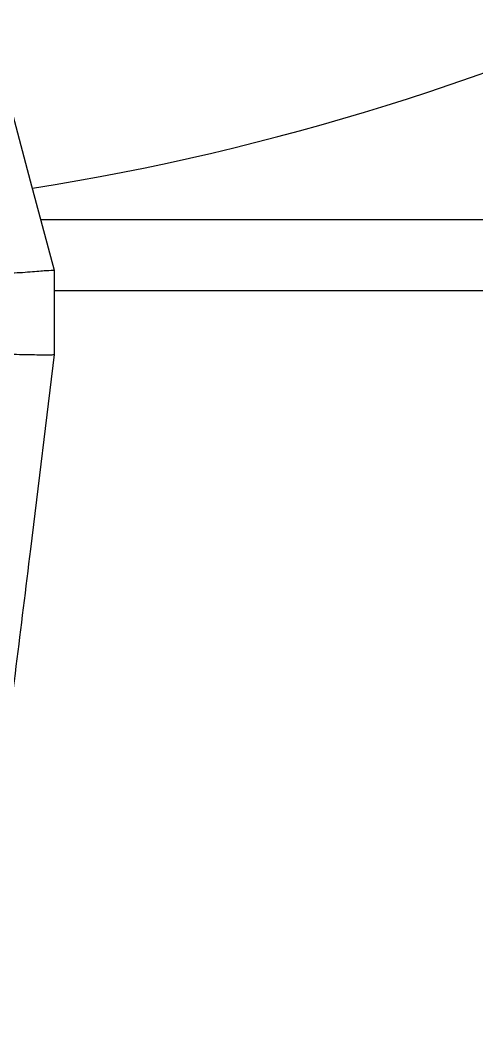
# Model space of a CAD drawing. Extents: x 17.1 to 113.1, y 3.8 to 84.5.
# Drawn here: x 107.546 to 108.225, y 30.901 to 32.393 of the extents above; entities that cross this region are included whole.
import ezdxf

# ---------------------------------------------------------------- set-up
doc = ezdxf.new("R2010")
doc.units = 0
doc.header["$MEASUREMENT"] = 0
doc.layers.add('OBJECT', color=7, linetype='CONTINUOUS')

msp = doc.modelspace()

# ---------------------------------------------------------------- linework, layer by layer
at = {"layer": 'OBJECT'}
for p, q in [((109.1727, 32.0965), (107.5776, 32.0965)), ((107.5977, 32.0215), (107.5977, 32.0215)), ((107.5977, 31.8965), (107.5977, 32.0215)), ((107.5977, 31.9916), (109.1727, 31.9916)), ((107.5623, 31.6078), (107.5977, 31.8965)), ((107.5977, 31.8965), (107.5977, 31.8965))]:
    msp.add_line(p, q, dxfattribs=at)
at = {"layer": 'OBJECT', "flags": 128}
msp.add_lwpolyline([(107.5977, 32.0215), (107.5621, 32.1542), (107.5265, 32.287)], dxfattribs=at)
at = {"layer": 'OBJECT'}
msp.add_arc((106.9727, 35.8565), 3.76, 279.0637, 343.7593, dxfattribs=at)
for points, knots in [([(107.5977, 32.0215), (107.5975, 32.0215), (107.5967, 32.0217), (107.5867, 32.0209), (107.5629, 32.0194), (107.5342, 32.0163), (107.514, 32.0197), (107.5061, 32.021)], [0, 0, 0, 0, 0.097509, 0.351331, 0.599304, 0.843154, 1, 1, 1, 1]), ([(107.5977, 31.8965), (107.5963, 31.8962), (107.5936, 31.8956), (107.5728, 31.8958), (107.5431, 31.8966), (107.5182, 31.8965), (107.5061, 31.8965)], [0, 0, 0, 0, 0.253583, 0.507165, 0.760847, 1, 1, 1, 1]), ([(107.475, 30.9014), (107.4757, 30.9071), (107.4793, 30.9355), (107.494, 31.0549), (107.5225, 31.2847), (107.548, 31.4918), (107.5623, 31.6078)], [0, 0, 0, 0, 0.024147, 0.120738, 0.507103, 1, 1, 1, 1])]:
    msp.add_open_spline(points, degree=3, knots=knots, dxfattribs=at)

doc.saveas('drawing.dxf')
